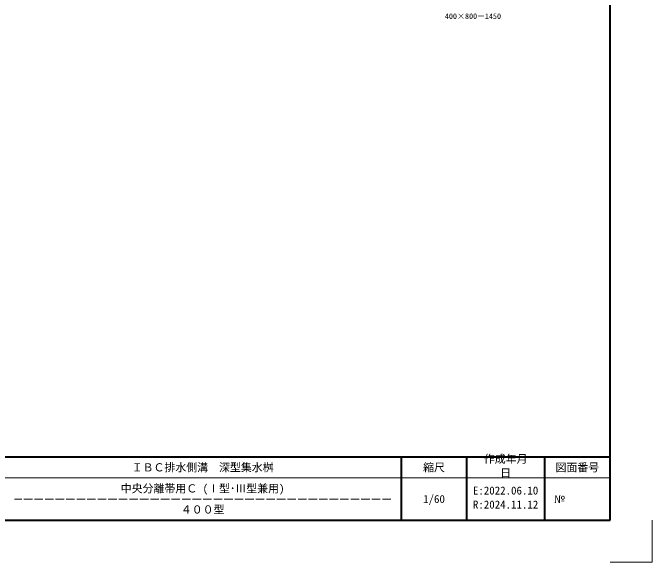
# Model space of a CAD drawing. Units: millimetres at full size; details may follow other scales. Extents: x -18734 to 51600, y -18820 to 17820.
# Drawn here: x 42501 to 51600, y 0 to 7824 of the extents above; entities that cross this region are included whole.
import ezdxf
from ezdxf.enums import TextEntityAlignment as Align

# ---------------------------------------------------------------- set-up
doc = ezdxf.new("R2010")
doc.units = ezdxf.units.MM
doc.header["$LTSCALE"] = 20
doc.linetypes.add('DASHED', pattern=[7.5, 6, -1.5])
doc.layers.add('Defpoints_2', color=1, linetype='Continuous', lineweight=13)
doc.layers.add('図枠', color=7, linetype='Continuous', lineweight=5)
doc.layers.add('文字', color=7, linetype='Continuous')
doc.styles.add('ＭＳ ゴシック', font='')
doc.styles.add('ＭＳ 明朝', font='')
doc.styles.get('ＭＳ ゴシック').set_extended_font_data('MS Gothic')
doc.styles.get('ＭＳ 明朝').set_extended_font_data('MS Mincho')

msp = doc.modelspace()

# ---------------------------------------------------------------- linework, layer by layer
at = {"layer": 'Defpoints_2'}
for p in [(51600, 600), (51000, 0)]:
    msp.add_line(p, (51600, 0), dxfattribs=at)
at = {"layer": '図枠', "lineweight": 40}
for p, q in [((51000, 600), (51000, 17220)), ((27600, 1500), (51000, 1500)), ((48030, 600), (48030, 1500)), ((48960, 600), (48960, 1500)), ((50070, 600), (50070, 1500)), ((27600, 600), (51000, 600))]:
    msp.add_line(p, q, dxfattribs=at)
at = {"layer": '図枠', "lineweight": 13}
msp.add_line((51000, 1200), (41175, 1200), dxfattribs=at)
at = {"layer": '図枠', "linetype": 'DASHED', "lineweight": 9}
msp.add_line((47880, 900), (42525, 900), dxfattribs=at)

# ---------------------------------------------------------------- texts
at = {"layer": '図枠', "style": 'ＭＳ ゴシック'}
for s, p in [('作成年月', (49204.2, 1527.7)), ('日', (49437.3, 1327.7)), ('E:2022.06.10', (49048.8, 1077.7)), ('R:2024.11.12', (49048.8, 877.7))]:
    msp.add_text(s, height=113.9, dxfattribs=at).set_placement(p, align=Align.TOP_LEFT)
for s, p in [('ＩＢＣ排水側溝\u3000深型集水桝', (45202.5, 1350)), ('縮尺', (48495, 1350)), ('図面番号', (50535, 1350)), ('中央分離帯用Ｃ (Ⅰ型･Ⅲ型兼用)', (45202.5, 1050)), ('1/60', (48495, 900)), ('４００型', (45202.5, 750))]:
    msp.add_text(s, height=113.9, dxfattribs=at).set_placement(p, align=Align.MIDDLE_CENTER)
msp.add_text('№', height=113.9, dxfattribs=at).set_placement((50203.06, 900), align=Align.MIDDLE_LEFT)
at = {"layer": '文字', "style": 'ＭＳ 明朝'}
msp.add_text('400×800－1450', height=80.06, dxfattribs=at).set_placement((49049.52, 7775.03), align=Align.MIDDLE_CENTER)

doc.saveas('drawing.dxf')
